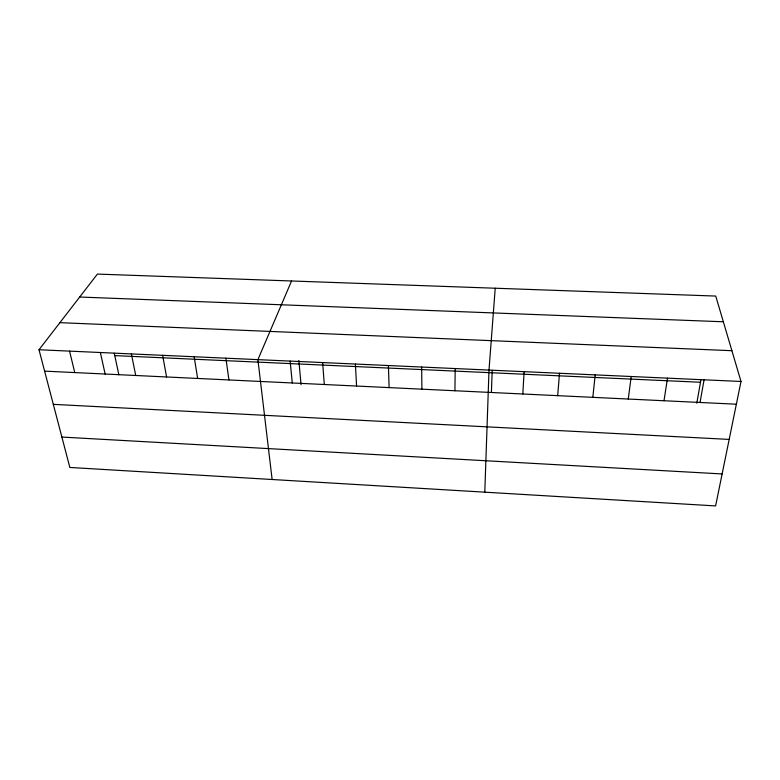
<?xml version="1.0" encoding="UTF-8"?>
<svg xmlns="http://www.w3.org/2000/svg" width="780" height="780" viewBox="0 0 780 780"><rect width="100%" height="100%" fill="white"/><g stroke="black" fill="none" stroke-linecap="round" stroke-linejoin="round"><path stroke-width="1.17" d="M454.935 390.751L455.198 368.55M484.79 492.17L489.002 370.081L495.222 288.229M491.41 392.233L492.209 370.363M522.815 393.998L524.111 371.67M557.681 395.665L559.514 373.269M592.829 397.342L595.208 374.878M628.27 399.038L631.195 376.506M664.004 400.744L667.495 378.144M696.793 403.202L700.898 379.977M700.03 402.47L704.087 379.802M741 381.469L715.601 505.918L69.849 467.454L39 349.742L97.403 274.082L715.748 296.069L741 381.469L39 349.742M291.554 280.985L257.897 359.639L272.132 479.505M79.696 297.024L723.352 321.779M59.904 322.657L731.903 350.698M114.767 355.612L700.499 382.258M44.606 371.134L736.359 404.206M53.313 404.352L729.173 439.413M61.883 437.063L722.124 473.947M69.556 351.127L74.753 372.577M100.357 352.511L105.134 374.029M114.27 353.272L118.853 374.79M131.381 353.915L135.73 375.492M162.649 355.329L166.569 376.964M194.152 356.752L197.642 378.446M225.898 358.186L228.94 379.948M290.14 361.091L292.276 382.97M298.847 360.438L301.07 384.696M322.637 362.564L324.305 384.501M355.387 364.046L356.587 386.051M388.401 365.537L389.113 387.601M421.668 367.039L421.902 389.171"/></g></svg>
